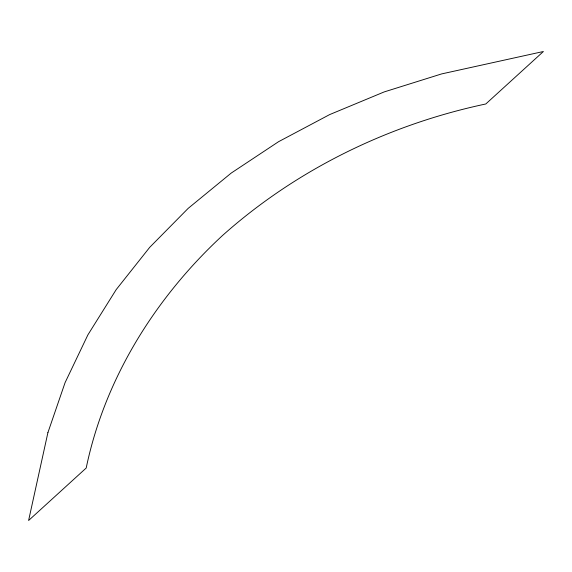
<?xml version="1.0" encoding="UTF-8"?>
<svg xmlns="http://www.w3.org/2000/svg" width="572" height="572" viewBox="0 0 572 572"><rect width="100%" height="100%" fill="white"/><g stroke="black" fill="none" stroke-linecap="round" stroke-linejoin="round"><path stroke-width="0.86" d="M47.905 432.625L28.6 520.499L86.2 468.025C104.812 378.357 155.634 297.397 222.458 235.557C296.582 169.383 388.788 124.539 485.8 103.975L543.4 51.501L441.634 73.917L384.198 91.92L329.679 114.579L278.557 141.699L231.252 173.044L188.188 208.358L149.728 247.318L116.202 289.604L87.902 334.849L65.072 382.654L47.905 432.625"/></g></svg>
